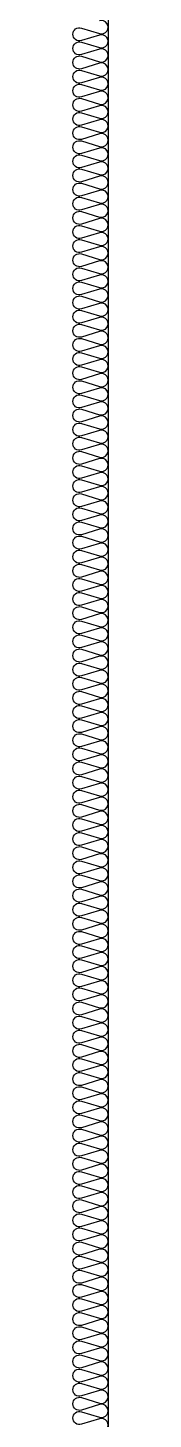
# Model space of a CAD drawing. Header units: millimetres. Extents: x 17311 to 801382, y -242618 to -104888.
# Drawn here: x 513111 to 513161, y -198221 to -196250 of the extents above; entities that cross this region are included whole.
import ezdxf

# ---------------------------------------------------------------- set-up
doc = ezdxf.new("R2010")
doc.units = ezdxf.units.MM
doc.header["$LTSCALE"] = 250
doc.layers.add('ISL', color=251, linetype='Continuous')

msp = doc.modelspace()

# ---------------------------------------------------------------- linework, layer by layer
at = {"layer": 'ISL'}
msp.add_line((513160.7, -195839.5), (513160.7, -202379.5), dxfattribs=at)
msp.add_lwpolyline([(513148.5, -198238.3, 1.372593), (513148.5, -198220.6), (513122.8, -198228.3, -0.509267), (513110.7, -198219.5, -0.509267), (513122.8, -198210.6), (513148.5, -198218.3, 1.372593), (513148.5, -198200.6), (513122.8, -198208.3, -0.509267), (513110.7, -198199.5, -0.509267), (513122.8, -198190.6), (513148.5, -198198.3, 1.372593), (513148.5, -198180.6), (513122.8, -198188.3, -0.509267), (513110.7, -198179.5, -0.509267), (513122.8, -198170.6), (513148.5, -198178.3, 1.372593), (513148.5, -198160.6), (513122.8, -198168.3, -0.509267), (513110.7, -198159.5, -0.509267), (513122.8, -198150.6), (513148.5, -198158.3, 1.372593), (513148.5, -198140.6), (513122.8, -198148.3, -0.509267), (513110.7, -198139.5, -0.509267), (513122.8, -198130.6), (513148.5, -198138.3, 1.372593), (513148.5, -198120.6), (513122.8, -198128.3, -0.509267), (513110.7, -198119.5, -0.509267), (513122.8, -198110.6), (513148.5, -198118.3, 1.372593), (513148.5, -198100.6), (513122.8, -198108.3, -0.509267), (513110.7, -198099.5, -0.509267), (513122.8, -198090.6), (513148.5, -198098.3, 1.372593), (513148.5, -198080.6), (513122.8, -198088.3, -0.509267), (513110.7, -198079.5, -0.509267), (513122.8, -198070.6), (513148.5, -198078.3, 1.372593), (513148.5, -198060.6), (513122.8, -198068.3, -0.509267), (513110.7, -198059.5, -0.509267), (513122.8, -198050.6), (513148.5, -198058.3, 1.372593), (513148.5, -198040.6), (513122.8, -198048.3, -0.509267), (513110.7, -198039.5, -0.509267), (513122.8, -198030.6), (513148.5, -198038.3, 1.372593), (513148.5, -198020.6), (513122.8, -198028.3, -0.509267), (513110.7, -198019.5, -0.509267), (513122.8, -198010.6), (513148.5, -198018.3, 1.372593), (513148.5, -198000.6), (513122.8, -198008.3, -0.509267), (513110.7, -197999.5, -0.509267), (513122.8, -197990.6), (513148.5, -197998.3, 1.372593), (513148.5, -197980.6), (513122.8, -197988.3, -0.509267), (513110.7, -197979.5, -0.509267), (513122.8, -197970.6), (513148.5, -197978.3, 1.372593), (513148.5, -197960.6), (513122.8, -197968.3, -0.509267), (513110.7, -197959.5, -0.509267), (513122.8, -197950.6), (513148.5, -197958.3, 1.372593), (513148.5, -197940.6), (513122.8, -197948.3, -0.509267), (513110.7, -197939.5, -0.509267), (513122.8, -197930.6), (513148.5, -197938.3, 1.372593), (513148.5, -197920.6), (513122.8, -197928.3, -0.509267), (513110.7, -197919.5, -0.509267), (513122.8, -197910.6), (513148.5, -197918.3, 1.372593), (513148.5, -197900.6), (513122.8, -197908.3, -0.509267), (513110.7, -197899.5, -0.509267), (513122.8, -197890.6), (513148.5, -197898.3, 1.372593), (513148.5, -197880.6), (513122.8, -197888.3, -0.509267), (513110.7, -197879.5, -0.509267), (513122.8, -197870.6), (513148.5, -197878.3, 1.372593), (513148.5, -197860.6), (513122.8, -197868.3, -0.509267), (513110.7, -197859.5, -0.509267), (513122.8, -197850.6), (513148.5, -197858.3, 1.372593), (513148.5, -197840.6), (513122.8, -197848.3, -0.509267), (513110.7, -197839.5, -0.509267), (513122.8, -197830.6), (513148.5, -197838.3, 1.372593), (513148.5, -197820.6), (513122.8, -197828.3, -0.509267), (513110.7, -197819.5, -0.509267), (513122.8, -197810.6), (513148.5, -197818.3, 1.372593), (513148.5, -197800.6), (513122.8, -197808.3, -0.509267), (513110.7, -197799.5, -0.509267), (513122.8, -197790.6), (513148.5, -197798.3, 1.372593), (513148.5, -197780.6), (513122.8, -197788.3, -0.509267), (513110.7, -197779.5, -0.509267), (513122.8, -197770.6), (513148.5, -197778.3, 1.372593), (513148.5, -197760.6), (513122.8, -197768.3, -0.509267), (513110.7, -197759.5, -0.509267), (513122.8, -197750.6), (513148.5, -197758.3, 1.372593), (513148.5, -197740.6), (513122.8, -197748.3, -0.509267), (513110.7, -197739.5, -0.509267), (513122.8, -197730.6), (513148.5, -197738.3, 1.372593), (513148.5, -197720.6), (513122.8, -197728.3, -0.509267), (513110.7, -197719.5, -0.509267), (513122.8, -197710.6), (513148.5, -197718.3, 1.372593), (513148.5, -197700.6), (513122.8, -197708.3, -0.509267), (513110.7, -197699.5, -0.509267), (513122.8, -197690.6), (513148.5, -197698.3, 1.372593), (513148.5, -197680.6), (513122.8, -197688.3, -0.509267), (513110.7, -197679.5, -0.509267), (513122.8, -197670.6), (513148.5, -197678.3, 1.372593), (513148.5, -197660.6), (513122.8, -197668.3, -0.509267), (513110.7, -197659.5, -0.509267), (513122.8, -197650.6), (513148.5, -197658.3, 1.372593), (513148.5, -197640.6), (513122.8, -197648.3, -0.509267), (513110.7, -197639.5, -0.509267), (513122.8, -197630.6), (513148.5, -197638.3, 1.372593), (513148.5, -197620.6), (513122.8, -197628.3, -0.509267), (513110.7, -197619.5, -0.509267), (513122.8, -197610.6), (513148.5, -197618.3, 1.372593), (513148.5, -197600.6), (513122.8, -197608.3, -0.509267), (513110.7, -197599.5, -0.509267), (513122.8, -197590.6), (513148.5, -197598.3, 1.372593), (513148.5, -197580.6), (513122.8, -197588.3, -0.509267), (513110.7, -197579.5, -0.509267), (513122.8, -197570.6), (513148.5, -197578.3, 1.372593), (513148.5, -197560.6), (513122.8, -197568.3, -0.509267), (513110.7, -197559.5, -0.509267), (513122.8, -197550.6), (513148.5, -197558.3, 1.372593), (513148.5, -197540.6), (513122.8, -197548.3, -0.509267), (513110.7, -197539.5, -0.509267), (513122.8, -197530.6), (513148.5, -197538.3, 1.372593), (513148.5, -197520.6), (513122.8, -197528.3, -0.509267), (513110.7, -197519.5, -0.509267), (513122.8, -197510.6), (513148.5, -197518.3, 1.372593), (513148.5, -197500.6), (513122.8, -197508.3, -0.509267), (513110.7, -197499.5, -0.509267), (513122.8, -197490.6), (513148.5, -197498.3, 1.372593), (513148.5, -197480.6), (513122.8, -197488.3, -0.509267), (513110.7, -197479.5, -0.509267), (513122.8, -197470.6), (513148.5, -197478.3, 1.372593), (513148.5, -197460.6), (513122.8, -197468.3, -0.509267), (513110.7, -197459.5, -0.509267), (513122.8, -197450.6), (513148.5, -197458.3, 1.372593), (513148.5, -197440.6), (513122.8, -197448.3, -0.509267), (513110.7, -197439.5, -0.509267), (513122.8, -197430.6), (513148.5, -197438.3, 1.372593), (513148.5, -197420.6), (513122.8, -197428.3, -0.509267), (513110.7, -197419.5, -0.509267), (513122.8, -197410.6), (513148.5, -197418.3, 1.372593), (513148.5, -197400.6), (513122.8, -197408.3, -0.509267), (513110.7, -197399.5, -0.509267), (513122.8, -197390.6), (513148.5, -197398.3, 1.372593), (513148.5, -197380.6), (513122.8, -197388.3, -0.509267), (513110.7, -197379.5, -0.509267), (513122.8, -197370.6), (513148.5, -197378.3, 1.372593), (513148.5, -197360.6), (513122.8, -197368.3, -0.509267), (513110.7, -197359.5, -0.509267), (513122.8, -197350.6), (513148.5, -197358.3, 1.372593), (513148.5, -197340.6), (513122.8, -197348.3, -0.509267), (513110.7, -197339.5, -0.509267), (513122.8, -197330.6), (513148.5, -197338.3, 1.372593), (513148.5, -197320.6), (513122.8, -197328.3, -0.509267), (513110.7, -197319.5, -0.509267), (513122.8, -197310.6), (513148.5, -197318.3, 1.372593), (513148.5, -197300.6), (513122.8, -197308.3, -0.509267), (513110.7, -197299.5, -0.509267), (513122.8, -197290.6), (513148.5, -197298.3, 1.372593), (513148.5, -197280.6), (513122.8, -197288.3, -0.509267), (513110.7, -197279.5, -0.509267), (513122.8, -197270.6), (513148.5, -197278.3, 1.372593), (513148.5, -197260.6), (513122.8, -197268.3, -0.509267), (513110.7, -197259.5, -0.509267), (513122.8, -197250.6), (513148.5, -197258.3, 1.372593), (513148.5, -197240.6), (513122.8, -197248.3, -0.509267), (513110.7, -197239.5, -0.509267), (513122.8, -197230.6), (513148.5, -197238.3, 1.372593), (513148.5, -197220.6), (513122.8, -197228.3, -0.509267), (513110.7, -197219.5, -0.509267), (513122.8, -197210.6), (513148.5, -197218.3, 1.372593), (513148.5, -197200.6), (513122.8, -197208.3, -0.509267), (513110.7, -197199.5, -0.509267), (513122.8, -197190.6), (513148.5, -197198.3, 1.372593), (513148.5, -197180.6), (513122.8, -197188.3, -0.509267), (513110.7, -197179.5, -0.509267), (513122.8, -197170.6), (513148.5, -197178.3, 1.372593), (513148.5, -197160.6), (513122.8, -197168.3, -0.509267), (513110.7, -197159.5, -0.509267), (513122.8, -197150.6), (513148.5, -197158.3, 1.372593), (513148.5, -197140.6), (513122.8, -197148.3, -0.509267), (513110.7, -197139.5, -0.509267), (513122.8, -197130.6), (513148.5, -197138.3, 1.372593), (513148.5, -197120.6), (513122.8, -197128.3, -0.509267), (513110.7, -197119.5, -0.509267), (513122.8, -197110.6), (513148.5, -197118.3, 1.372593), (513148.5, -197100.6), (513122.8, -197108.3, -0.509267), (513110.7, -197099.5, -0.509267), (513122.8, -197090.6), (513148.5, -197098.3, 1.372593), (513148.5, -197080.6), (513122.8, -197088.3, -0.509267), (513110.7, -197079.5, -0.509267), (513122.8, -197070.6), (513148.5, -197078.3, 1.372593), (513148.5, -197060.6), (513122.8, -197068.3, -0.509267), (513110.7, -197059.5, -0.509267), (513122.8, -197050.6), (513148.5, -197058.3, 1.372593), (513148.5, -197040.6), (513122.8, -197048.3, -0.509267), (513110.7, -197039.5, -0.509267), (513122.8, -197030.6), (513148.5, -197038.3, 1.372593), (513148.5, -197020.6), (513122.8, -197028.3, -0.509267), (513110.7, -197019.5, -0.509267), (513122.8, -197010.6), (513148.5, -197018.3, 1.372593), (513148.5, -197000.6), (513122.8, -197008.3, -0.509267), (513110.7, -196999.5, -0.509267), (513122.8, -196990.6), (513148.5, -196998.3, 1.372593), (513148.5, -196980.6), (513122.8, -196988.3, -0.509267), (513110.7, -196979.5, -0.509267), (513122.8, -196970.6), (513148.5, -196978.3, 1.372593), (513148.5, -196960.6), (513122.8, -196968.3, -0.509267), (513110.7, -196959.5, -0.509267), (513122.8, -196950.6), (513148.5, -196958.3, 1.372593), (513148.5, -196940.6), (513122.8, -196948.3, -0.509267), (513110.7, -196939.5, -0.509267), (513122.8, -196930.6), (513148.5, -196938.3, 1.372593), (513148.5, -196920.6), (513122.8, -196928.3, -0.509267), (513110.7, -196919.5, -0.509267), (513122.8, -196910.6), (513148.5, -196918.3, 1.372593), (513148.5, -196900.6), (513122.8, -196908.3, -0.509267), (513110.7, -196899.5, -0.509267), (513122.8, -196890.6), (513148.5, -196898.3, 1.372593), (513148.5, -196880.6), (513122.8, -196888.3, -0.509267), (513110.7, -196879.5, -0.509267), (513122.8, -196870.6), (513148.5, -196878.3, 1.372593), (513148.5, -196860.6), (513122.8, -196868.3, -0.509267), (513110.7, -196859.5, -0.509267), (513122.8, -196850.6), (513148.5, -196858.3, 1.372593), (513148.5, -196840.6), (513122.8, -196848.3, -0.509267), (513110.7, -196839.5, -0.509267), (513122.8, -196830.6), (513148.5, -196838.3, 1.372593), (513148.5, -196820.6), (513122.8, -196828.3, -0.509267), (513110.7, -196819.5, -0.509267), (513122.8, -196810.6), (513148.5, -196818.3, 1.372593), (513148.5, -196800.6), (513122.8, -196808.3, -0.509267), (513110.7, -196799.5, -0.509267), (513122.8, -196790.6), (513148.5, -196798.3, 1.372593), (513148.5, -196780.6), (513122.8, -196788.3, -0.509267), (513110.7, -196779.5, -0.509267), (513122.8, -196770.6), (513148.5, -196778.3, 1.372593), (513148.5, -196760.6), (513122.8, -196768.3, -0.509267), (513110.7, -196759.5, -0.509267), (513122.8, -196750.6), (513148.5, -196758.3, 1.372593), (513148.5, -196740.6), (513122.8, -196748.3, -0.509267), (513110.7, -196739.5, -0.509267), (513122.8, -196730.6), (513148.5, -196738.3, 1.372593), (513148.5, -196720.6), (513122.8, -196728.3, -0.509267), (513110.7, -196719.5, -0.509267), (513122.8, -196710.6), (513148.5, -196718.3, 1.372593), (513148.5, -196700.6), (513122.8, -196708.3, -0.509267), (513110.7, -196699.5, -0.509267), (513122.8, -196690.6), (513148.5, -196698.3, 1.372593), (513148.5, -196680.6), (513122.8, -196688.3, -0.509267), (513110.7, -196679.5, -0.509267), (513122.8, -196670.6), (513148.5, -196678.3, 1.372593), (513148.5, -196660.6), (513122.8, -196668.3, -0.509267), (513110.7, -196659.5, -0.509267), (513122.8, -196650.6), (513148.5, -196658.3, 1.372593), (513148.5, -196640.6), (513122.8, -196648.3, -0.509267), (513110.7, -196639.5, -0.509267), (513122.8, -196630.6), (513148.5, -196638.3, 1.372593), (513148.5, -196620.6), (513122.8, -196628.3, -0.509267), (513110.7, -196619.5, -0.509267), (513122.8, -196610.6), (513148.5, -196618.3, 1.372593), (513148.5, -196600.6), (513122.8, -196608.3, -0.509267), (513110.7, -196599.5, -0.509267), (513122.8, -196590.6), (513148.5, -196598.3, 1.372593), (513148.5, -196580.6), (513122.8, -196588.3, -0.509267), (513110.7, -196579.5, -0.509267), (513122.8, -196570.6), (513148.5, -196578.3, 1.372593), (513148.5, -196560.6), (513122.8, -196568.3, -0.509267), (513110.7, -196559.5, -0.509267), (513122.8, -196550.6), (513148.5, -196558.3, 1.372593), (513148.5, -196540.6), (513122.8, -196548.3, -0.509267), (513110.7, -196539.5, -0.509267), (513122.8, -196530.6), (513148.5, -196538.3, 1.372593), (513148.5, -196520.6), (513122.8, -196528.3, -0.509267), (513110.7, -196519.5, -0.509267), (513122.8, -196510.6), (513148.5, -196518.3, 1.372593), (513148.5, -196500.6), (513122.8, -196508.3, -0.509267), (513110.7, -196499.5, -0.509267), (513122.8, -196490.6), (513148.5, -196498.3, 1.372593), (513148.5, -196480.6), (513122.8, -196488.3, -0.509267), (513110.7, -196479.5, -0.509267), (513122.8, -196470.6), (513148.5, -196478.3, 1.372593), (513148.5, -196460.6), (513122.8, -196468.3, -0.509267), (513110.7, -196459.5, -0.509267), (513122.8, -196450.6), (513148.5, -196458.3, 1.372593), (513148.5, -196440.6), (513122.8, -196448.3, -0.509267), (513110.7, -196439.5, -0.509267), (513122.8, -196430.6), (513148.5, -196438.3, 1.372593), (513148.5, -196420.6), (513122.8, -196428.3, -0.509267), (513110.7, -196419.5, -0.509267), (513122.8, -196410.6), (513148.5, -196418.3, 1.372593), (513148.5, -196400.6), (513122.8, -196408.3, -0.509267), (513110.7, -196399.5, -0.509267), (513122.8, -196390.6), (513148.5, -196398.3, 1.372593), (513148.5, -196380.6), (513122.8, -196388.3, -0.509267), (513110.7, -196379.5, -0.509267), (513122.8, -196370.6), (513148.5, -196378.3, 1.372593), (513148.5, -196360.6), (513122.8, -196368.3, -0.509267), (513110.7, -196359.5, -0.509267), (513122.8, -196350.6), (513148.5, -196358.3, 1.372593), (513148.5, -196340.6), (513122.8, -196348.3, -0.509267), (513110.7, -196339.5, -0.509267), (513122.8, -196330.6), (513148.5, -196338.3, 1.372593), (513148.5, -196320.6), (513122.8, -196328.3, -0.509267), (513110.7, -196319.5, -0.509267), (513122.8, -196310.6), (513148.5, -196318.3, 1.372593), (513148.5, -196300.6), (513122.8, -196308.3, -0.509267), (513110.7, -196299.5, -0.509267), (513122.8, -196290.6), (513148.5, -196298.3, 1.372593), (513148.5, -196280.6), (513122.8, -196288.3, -0.509267), (513110.7, -196279.5, -0.509267), (513122.8, -196270.6), (513148.5, -196278.3, 1.372593), (513148.5, -196260.6), (513122.8, -196268.3, -0.509267), (513110.7, -196259.5, -0.509267), (513122.8, -196250.6), (513148.5, -196258.3, 1.372593), (513148.5, -196240.6)], format="xyb", dxfattribs=at)

doc.saveas('drawing.dxf')
